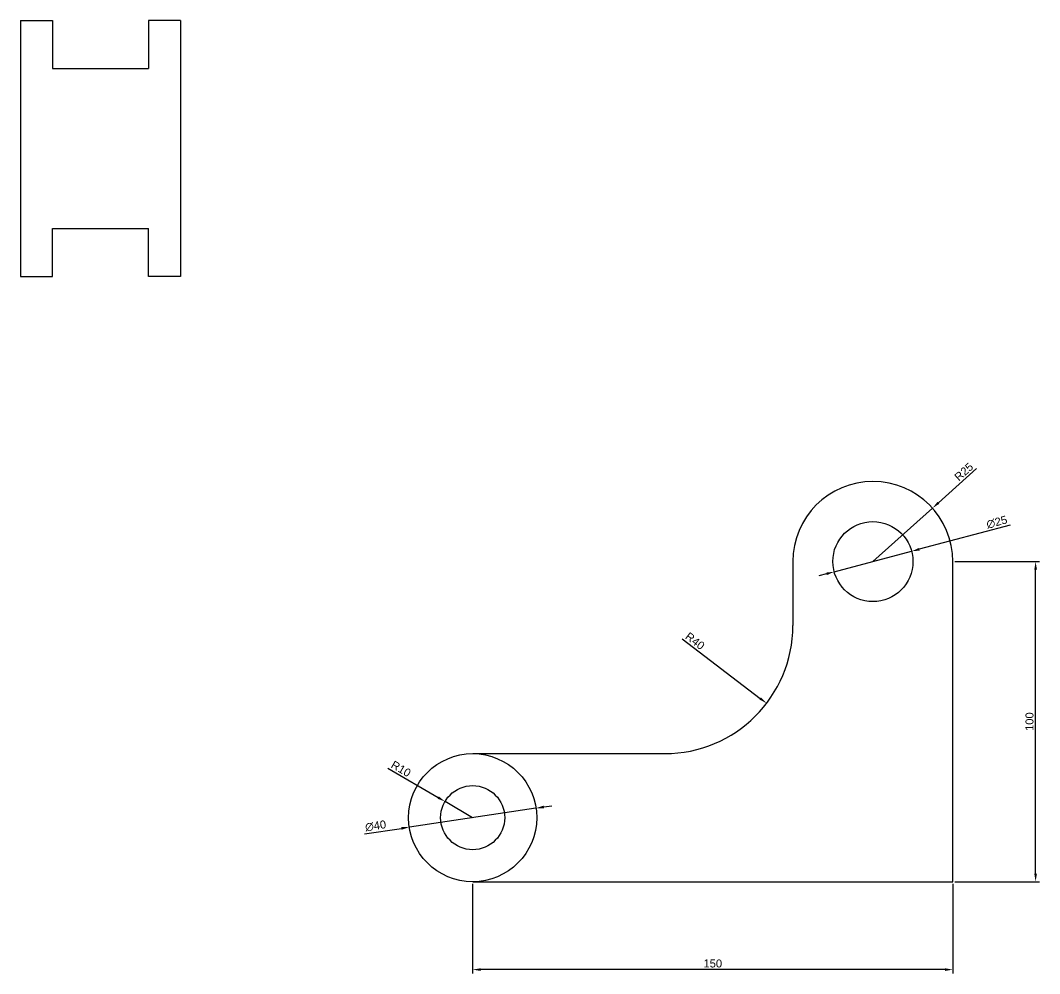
# Model space of a CAD drawing. Header units: millimetres. Extents: x 409 to 1325, y 477 to 1282.
# Drawn here: x 1006.8 to 1325.2, y 984.3 to 1282 of the extents above; entities that cross this region are included whole.
import ezdxf

# ---------------------------------------------------------------- set-up
doc = ezdxf.new("R2010")
doc.units = ezdxf.units.MM
doc.styles.get("Standard").update_dxf_attribs({"font": 'arial.ttf'})
doc.dimstyles.new('ISO-25', dxfattribs={"dimtxt": 2.5, "dimasz": 2.5, "dimexe": 1.25, "dimexo": 0.625, "dimtad": 1, "dimtxsty": 'Standard', "dimcen": 2.5, "dimadec": 0, "dimazin": 0, "dimtfac": 1, "dimtmove": 0, "dimatfit": 3, "dimfxl": 1, "dimarcsym": 0})

# ---------------------------------------------------------------- blocks, each defined once
blk = doc.blocks.new('*D1')
at = {"color": 0, "lineweight": -2, "transparency": 16777216}
for p, q in [((1121.65, 1048.4), (1137.31, 1039.27)), ((1148.1, 1032.97), (1139.47, 1038.01))]:
    blk.add_line(p, q, dxfattribs=at)
at = {"color": 0, "transparency": 16777216}
blk.add_solid([(1137.52, 1039.63), (1137.1, 1038.91), (1139.47, 1038.01)], dxfattribs=at)
at = {"layer": 'Defpoints', "color": 0, "transparency": 16777216}
for p in [(1139.47, 1038.01), (1148.1, 1032.97)]:
    blk.add_point(p, dxfattribs=at)
at = {"color": 0, "transparency": 16777216, "insert": (1125.72, 1048.22), "char_height": 2.5, "attachment_point": 5, "rotation": 329.7569}
blk.add_mtext('R10', dxfattribs=at)
blk = doc.blocks.new('*D2')
at = {"color": 0, "lineweight": -2, "transparency": 16777216}
for p, q in [((1167.88, 1035.95), (1128.33, 1030)), ((1170.35, 1036.32), (1172.83, 1036.69)), ((1114.35, 1027.89), (1125.86, 1029.62))]:
    blk.add_line(p, q, dxfattribs=at)
at = {"color": 0, "transparency": 16777216}
for points in [[(1170.29, 1036.73), (1170.42, 1035.91), (1167.88, 1035.95)], [(1125.79, 1030.04), (1125.92, 1029.21), (1128.33, 1030)]]:
    blk.add_solid(points, dxfattribs=at)
at = {"layer": 'Defpoints', "color": 0, "transparency": 16777216}
for p in [(1167.88, 1035.95), (1128.33, 1030)]:
    blk.add_point(p, dxfattribs=at)
at = {"color": 0, "transparency": 16777216, "insert": (1117.79, 1030.41), "char_height": 2.5, "attachment_point": 5, "rotation": 8.5529}
blk.add_mtext('∅40', dxfattribs=at)
blk = doc.blocks.new('*D3')
at = {"color": 0, "lineweight": -2, "transparency": 16777216}
for p, q in [((1315.98, 1124.33), (1287.6, 1116.81)), ((1261.02, 1109.77), (1285.19, 1116.17)), ((1258.61, 1109.13), (1256.19, 1108.49))]:
    blk.add_line(p, q, dxfattribs=at)
at = {"color": 0, "transparency": 16777216}
for points in [[(1287.5, 1117.22), (1287.71, 1116.41), (1285.19, 1116.17)], [(1258.5, 1109.53), (1258.71, 1108.73), (1261.02, 1109.77)]]:
    blk.add_solid(points, dxfattribs=at)
at = {"layer": 'Defpoints', "color": 0, "transparency": 16777216}
for p in [(1285.19, 1116.17), (1261.02, 1109.77)]:
    blk.add_point(p, dxfattribs=at)
at = {"color": 0, "transparency": 16777216, "insert": (1311.82, 1125.27), "char_height": 2.5, "attachment_point": 5, "rotation": 14.8424}
blk.add_mtext('∅25', dxfattribs=at)
blk = doc.blocks.new('*D4')
at = {"color": 0, "lineweight": -2, "transparency": 16777216}
for p, q in [((1305.48, 1142), (1293.58, 1131.33)), ((1273.1, 1112.97), (1291.72, 1129.66))]:
    blk.add_line(p, q, dxfattribs=at)
at = {"color": 0, "transparency": 16777216}
blk.add_solid([(1293.3, 1131.64), (1293.86, 1131.02), (1291.72, 1129.66)], dxfattribs=at)
at = {"layer": 'Defpoints', "color": 0, "transparency": 16777216}
for p in [(1291.72, 1129.66), (1273.1, 1112.97)]:
    blk.add_point(p, dxfattribs=at)
at = {"color": 0, "transparency": 16777216, "insert": (1301.51, 1141), "char_height": 2.5, "attachment_point": 5, "rotation": 41.8816}
blk.add_mtext('R25', dxfattribs=at)
blk = doc.blocks.new('*D5')
at = {"color": 0, "lineweight": -2, "transparency": 16777216}
blk.add_line((1213.53, 1088.83), (1237.91, 1070.22), dxfattribs=at)
at = {"color": 0, "transparency": 16777216}
blk.add_solid([(1238.17, 1070.55), (1237.66, 1069.89), (1239.9, 1068.7)], dxfattribs=at)
at = {"layer": 'Defpoints', "color": 0, "transparency": 16777216}
for p in [(1208.1, 1092.97), (1239.9, 1068.7)]:
    blk.add_point(p, dxfattribs=at)
at = {"color": 0, "transparency": 16777216, "insert": (1217.55, 1088.15), "char_height": 2.5, "attachment_point": 5, "rotation": 322.6443}
blk.add_mtext('R40', dxfattribs=at)
blk = doc.blocks.new('*D6')
at = {"color": 0, "lineweight": -2, "transparency": 16777216}
for p, q in [((1148.1, 1012.35), (1148.1, 984.26)), ((1298.1, 1012.35), (1298.1, 984.26)), ((1295.6, 985.51), (1150.6, 985.51))]:
    blk.add_line(p, q, dxfattribs=at)
at = {"color": 0, "transparency": 16777216}
for points in [[(1150.6, 985.93), (1150.6, 985.1), (1148.1, 985.51)], [(1295.6, 985.93), (1295.6, 985.1), (1298.1, 985.51)]]:
    blk.add_solid(points, dxfattribs=at)
at = {"layer": 'Defpoints', "color": 0, "transparency": 16777216}
for p in [(1148.1, 1012.97), (1298.1, 1012.97), (1148.1, 985.51)]:
    blk.add_point(p, dxfattribs=at)
at = {"color": 0, "transparency": 16777216, "insert": (1223.1, 987.42), "char_height": 2.5, "attachment_point": 5}
blk.add_mtext('150', dxfattribs=at)
blk = doc.blocks.new('*D7')
at = {"color": 0, "lineweight": -2, "transparency": 16777216}
for p, q in [((1298.73, 1112.97), (1325.18, 1112.97)), ((1323.93, 1015.47), (1323.93, 1110.47)), ((1298.73, 1012.97), (1325.18, 1012.97))]:
    blk.add_line(p, q, dxfattribs=at)
at = {"color": 0, "transparency": 16777216}
for points in [[(1323.51, 1110.47), (1324.35, 1110.47), (1323.93, 1112.97)], [(1323.51, 1015.47), (1324.35, 1015.47), (1323.93, 1012.97)]]:
    blk.add_solid(points, dxfattribs=at)
at = {"layer": 'Defpoints', "color": 0, "transparency": 16777216}
for p in [(1298.1, 1112.97), (1323.93, 1112.97), (1298.1, 1012.97)]:
    blk.add_point(p, dxfattribs=at)
at = {"color": 0, "transparency": 16777216, "insert": (1322.03, 1062.97), "char_height": 2.5, "attachment_point": 5, "rotation": 90}
blk.add_mtext('100', dxfattribs=at)

msp = doc.modelspace()

# ---------------------------------------------------------------- linework, layer by layer
for p, q in [((1006.843, 1282.005), (1016.843, 1282.005)), ((1006.843, 1282.005), (1006.843, 1202.005)), ((1006.843, 1282.005), (1006.843, 1202.005)), ((1016.843, 1282.005), (1016.843, 1267.005)), ((1056.843, 1282.005), (1046.843, 1282.005)), ((1046.843, 1282.005), (1046.843, 1267.005)), ((1056.843, 1282.005), (1056.843, 1202.005)), ((1016.843, 1267.005), (1046.843, 1267.005)), ((1016.843, 1202.005), (1016.843, 1217.005)), ((1016.843, 1217.005), (1046.843, 1217.005)), ((1046.843, 1202.005), (1046.843, 1217.005)), ((1006.843, 1202.005), (1016.843, 1202.005)), ((1056.843, 1202.005), (1046.843, 1202.005)), ((1248.105, 1112.971), (1248.105, 1092.971)), ((1298.105, 1012.971), (1298.105, 1112.971)), ((1148.105, 1052.971), (1208.105, 1052.971)), ((1148.105, 1012.971), (1298.105, 1012.971))]:
    msp.add_line(p, q)
for centre, radius in [((1273.105, 1112.971), 12.5), ((1148.105, 1032.971), 20), ((1148.105, 1032.971), 10)]:
    msp.add_circle(centre, radius)
for centre, radius, start, end in [((1273.105, 1112.971), 25, 0, 180), ((1208.105, 1092.971), 40, 270, 0)]:
    msp.add_arc(centre, radius, start, end)

# ---------------------------------------------------------------- dimensions: what is measured, and where the dimension line sits
for center, mpoint, picture, middle in [((1273.105, 1112.971), (1291.718, 1129.661), '*D4', (1302.781, 1139.58)), ((1208.105, 1092.971), (1239.9, 1068.7), '*D5', (1216.397, 1086.641)), ((1148.105, 1032.971), (1139.466, 1038.008), '*D1', (1124.764, 1046.579))]:
    dim = msp.add_radius_dim(center=center, mpoint=mpoint, dimstyle='ISO-25')
    dim.commit()
    dim.dimension.update_dxf_attribs({"geometry": picture, "text_midpoint": middle, "dimtype": 164})
for p1, p2, picture, middle in [((1261.022, 1109.769), (1285.188, 1116.173), '*D3', (1312.326, 1123.365)), ((1167.882, 1035.945), (1128.327, 1029.996), '*D2', (1118.083, 1028.456))]:
    dim = msp.add_diameter_dim_2p(p1=p1, p2=p2, dimstyle='ISO-25')
    dim.commit()
    dim.dimension.update_dxf_attribs({"geometry": picture, "text_midpoint": middle, "dimtype": 163})
dim = msp.add_linear_dim(base=(1323.931, 1112.971), p1=(1298.105, 1012.971), p2=(1298.105, 1112.971), angle=90, dimstyle='ISO-25')
dim.commit()
dim.dimension.update_dxf_attribs({"geometry": '*D7', "text_midpoint": (1322.029, 1062.971)})
dim = msp.add_linear_dim(base=(1148.105, 985.515), p1=(1298.105, 1012.971), p2=(1148.105, 1012.971), dimstyle='ISO-25')
dim.commit()
dim.dimension.update_dxf_attribs({"geometry": '*D6', "text_midpoint": (1223.105, 987.416)})

doc.saveas('drawing.dxf')
